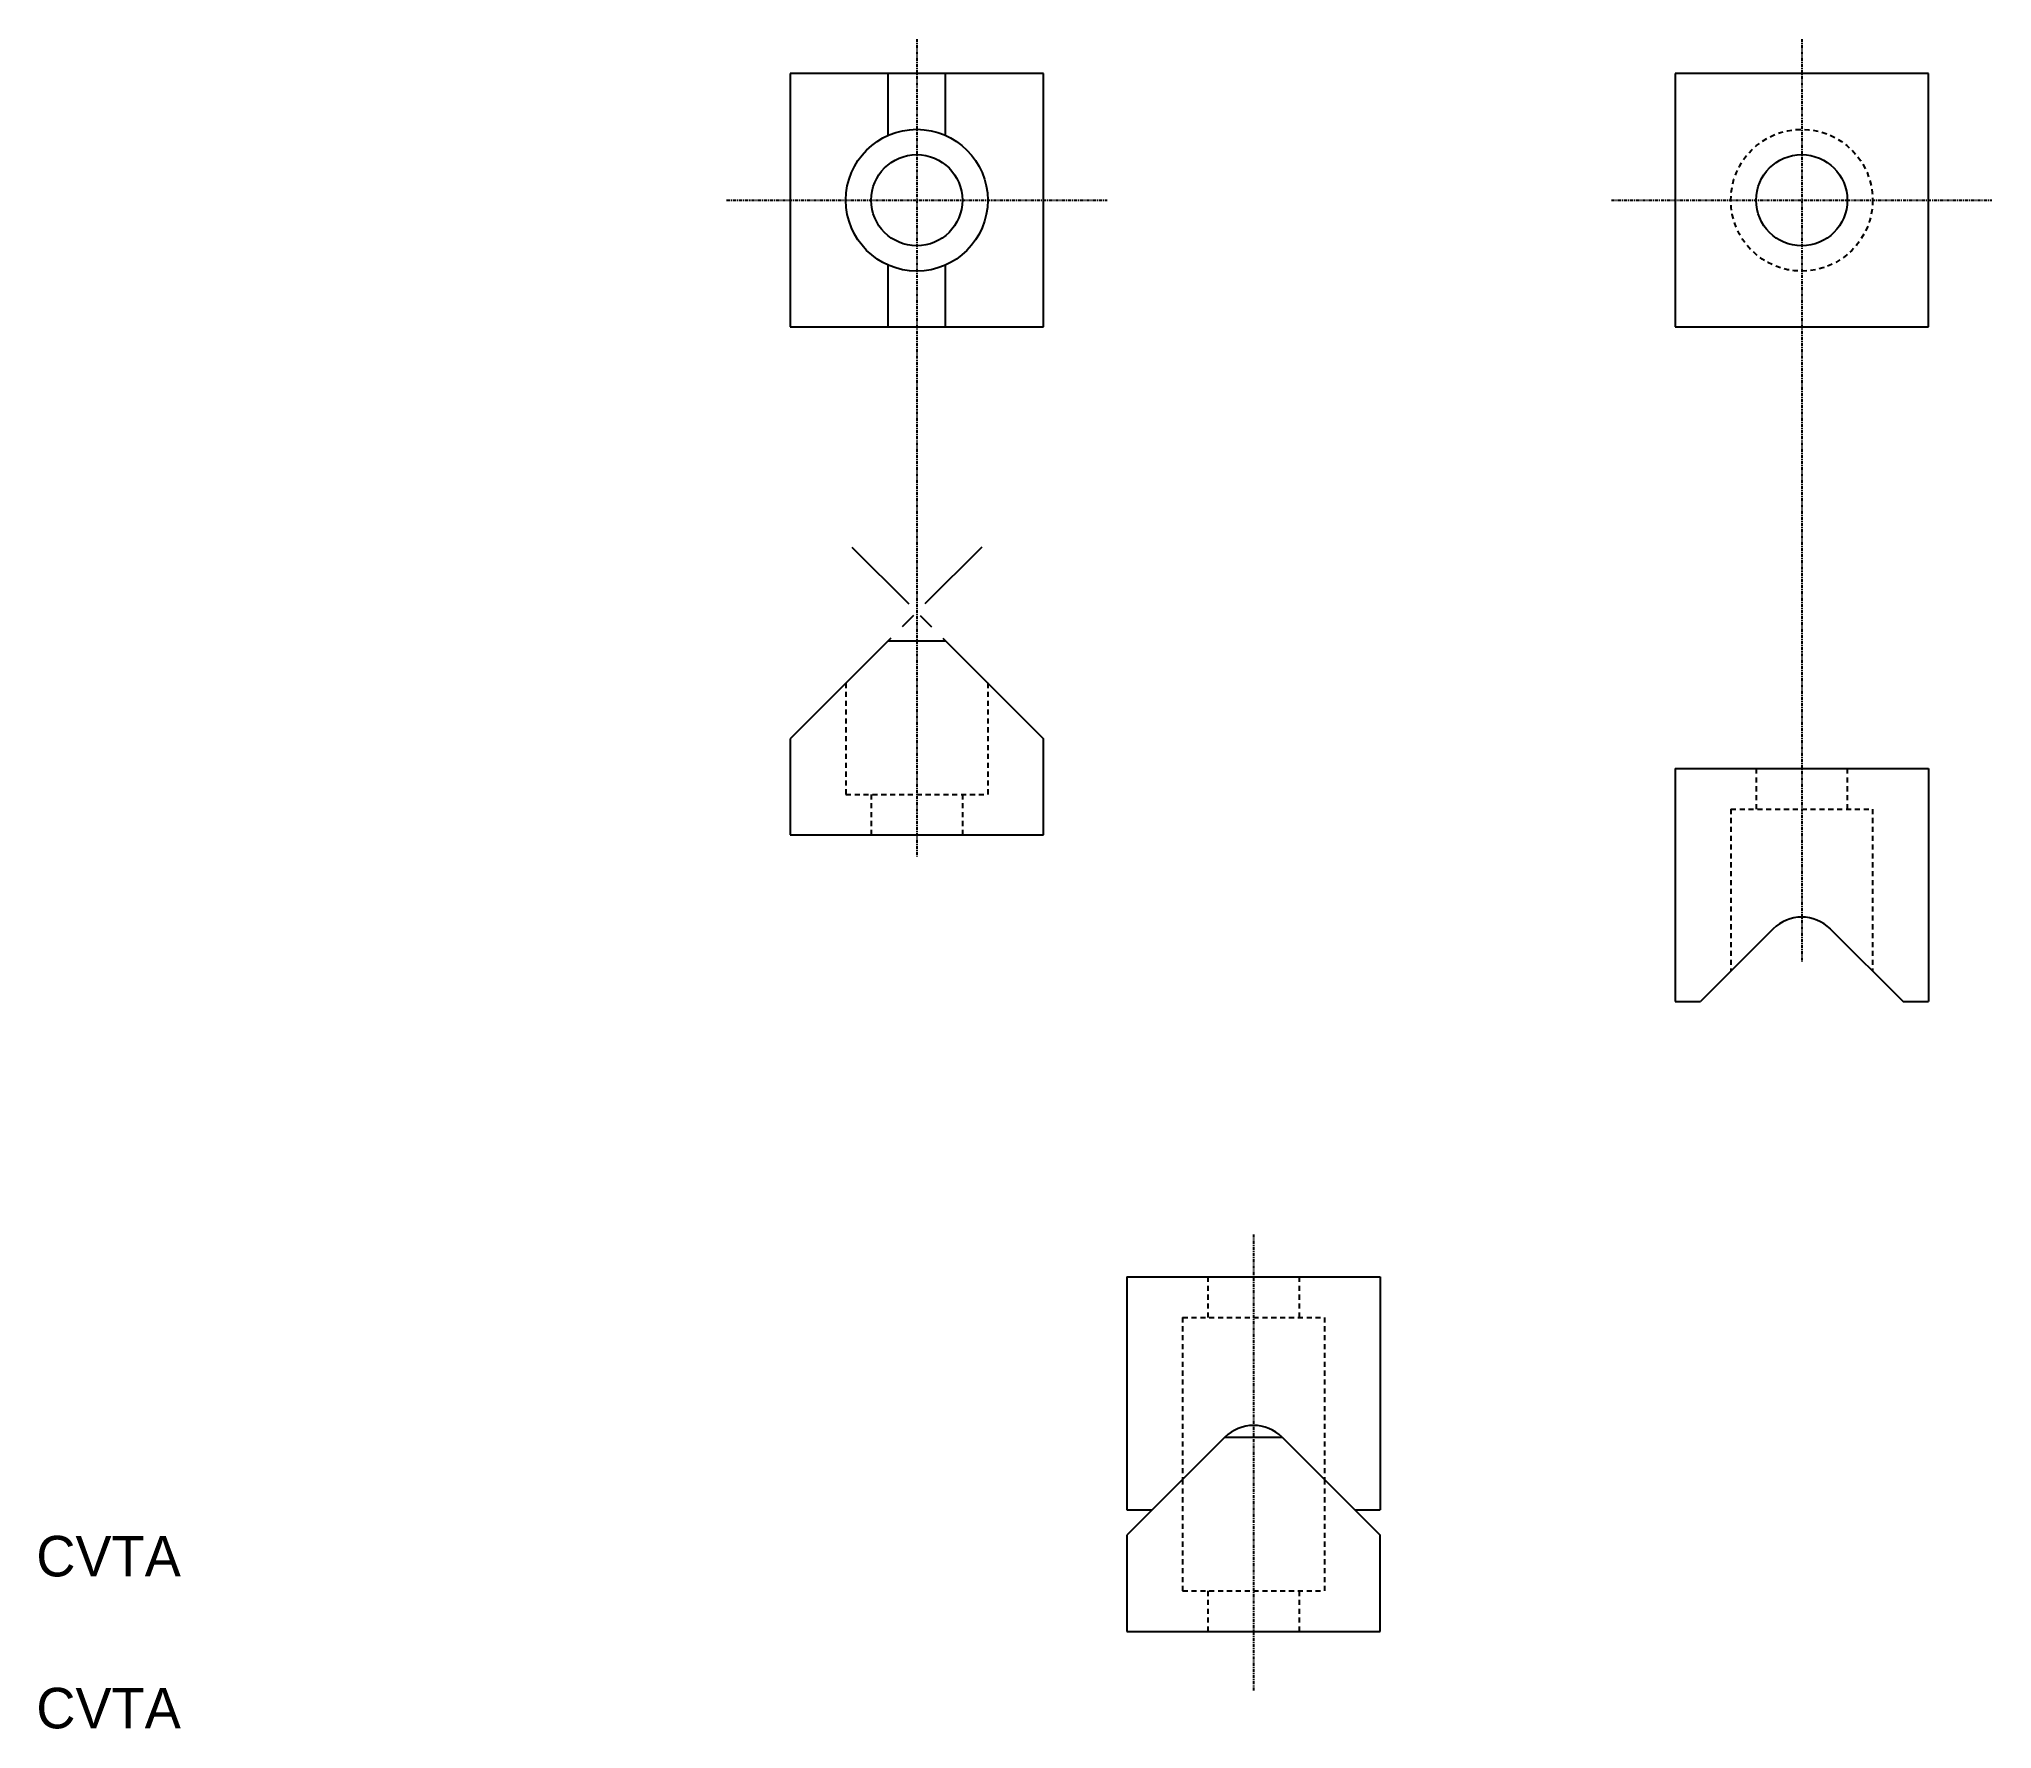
# Model space of a CAD drawing. Extents: x 10 to 203, y 10 to 177.
import ezdxf

# ---------------------------------------------------------------- set-up
doc = ezdxf.new("R2010")
doc.units = 0
doc.header["$LTSCALE"] = 0.25
for name, pattern in [('CENTER', [2, 1.25, -0.25, 0.25, -0.25]), ('DASHED', [3.5, 2, -1.5]), ('PHANTOM', [63.5, 31.75, -6.35, 6.35, -6.35, 6.35, -6.35])]:
    doc.linetypes.add(name, pattern=pattern)
doc.layers.get('0').update_dxf_attribs({"linetype": 'CONTINUOUS'})
doc.layers.add('CENTER', color=1, linetype='CENTER')

msp = doc.modelspace()

# ---------------------------------------------------------------- linework, layer by layer
for p, q in [((84.41, 173.34), (84.41, 148.34)), ((109.41, 173.34), (84.41, 173.34)), ((94.09, 167.25), (94.09, 173.34)), ((99.74, 167.25), (99.74, 173.34)), ((109.41, 148.34), (109.41, 173.34)), ((171.76, 173.34), (171.76, 148.34)), ((196.76, 173.34), (171.76, 173.34)), ((196.76, 148.34), (196.76, 173.34)), ((84.41, 167.09), (84.41, 167.09)), ((84.41, 160.84), (84.41, 160.84)), ((94.09, 148.34), (94.09, 154.44)), ((99.74, 148.34), (99.74, 154.44)), ((84.41, 148.34), (109.41, 148.34)), ((171.76, 148.34), (196.76, 148.34)), ((94.09, 117.36), (84.41, 107.69)), ((94.09, 117.36), (99.74, 117.36)), ((99.74, 117.36), (109.41, 107.69)), ((84.41, 107.69), (84.41, 98.19)), ((109.41, 98.19), (109.41, 107.69)), ((171.76, 104.74), (196.76, 104.74)), ((171.76, 104.74), (171.76, 81.74)), ((196.76, 104.74), (196.76, 81.74)), ((84.41, 98.19), (109.41, 98.19)), ((181.43, 88.91), (174.26, 81.74)), ((187.08, 88.91), (194.26, 81.74)), ((171.76, 81.74), (174.26, 81.74)), ((194.26, 81.74), (196.76, 81.74)), ((117.65, 54.56), (117.65, 31.56)), ((117.65, 54.56), (142.65, 54.56)), ((142.65, 54.56), (142.65, 31.56)), ((127.33, 38.73), (117.65, 29.06)), ((127.33, 38.73), (120.15, 31.56)), ((127.33, 38.73), (132.98, 38.73)), ((132.98, 38.73), (142.65, 29.06)), ((132.98, 38.73), (140.15, 31.56)), ((117.65, 31.56), (120.15, 31.56)), ((140.15, 31.56), (142.65, 31.56)), ((117.65, 29.06), (117.65, 19.56)), ((142.65, 19.56), (142.65, 29.06)), ((117.65, 19.56), (142.65, 19.56))]:
    msp.add_line(p, q)
at = {"color": 3, "linetype": 'PHANTOM'}
for p, q in [((90.51, 126.6), (99.74, 117.36)), ((103.32, 126.6), (94.09, 117.36))]:
    msp.add_line(p, q, dxfattribs=at)
at = {"color": 3, "linetype": 'DASHED'}
for p, q in [((89.91, 113.19), (89.91, 102.19)), ((103.91, 113.19), (103.91, 102.19)), ((179.76, 104.74), (179.76, 100.74)), ((188.76, 104.74), (188.76, 100.74)), ((89.91, 102.19), (103.91, 102.19)), ((92.41, 102.19), (92.41, 98.19)), ((101.41, 102.19), (101.41, 98.19)), ((177.26, 100.74), (177.26, 84.74)), ((177.26, 100.74), (191.26, 100.74)), ((191.26, 100.74), (191.26, 84.74)), ((125.65, 54.56), (125.65, 50.56)), ((134.65, 54.56), (134.65, 50.56)), ((123.15, 50.56), (123.15, 34.56)), ((123.15, 50.56), (137.15, 50.56)), ((137.15, 50.56), (137.15, 34.56)), ((123.15, 34.56), (123.15, 23.56)), ((137.15, 34.56), (137.15, 23.56)), ((123.15, 23.56), (137.15, 23.56)), ((125.65, 23.56), (125.65, 19.56)), ((134.65, 23.56), (134.65, 19.56))]:
    msp.add_line(p, q, dxfattribs=at)
for centre, radius in [((96.91, 160.84), 7), ((96.91, 160.84), 4.5), ((184.26, 160.84), 4.5)]:
    msp.add_circle(centre, radius)
msp.add_circle((184.26, 160.84), 7, dxfattribs=at)
at = {"color": 7}
for centre in [(184.26, 86.08), (130.15, 35.9)]:
    msp.add_arc(centre, 4, 45, 135, dxfattribs=at)
at = {"layer": 'CENTER', "color": 1, "linetype": 'CENTER'}
for p, q in [((96.91, 176.75), (96.91, 96.06)), ((184.26, 176.75), (184.26, 85.66)), ((78.13, 160.84), (115.69, 160.84)), ((165.47, 160.84), (203.04, 160.84)), ((130.15, 58.76), (130.15, 13.66))]:
    msp.add_line(p, q, dxfattribs=at)

# ---------------------------------------------------------------- texts
for p in [(10, 25), (10, 10)]:
    msp.add_text('CVTA', height=4).set_placement(p)

doc.saveas('drawing.dxf')
